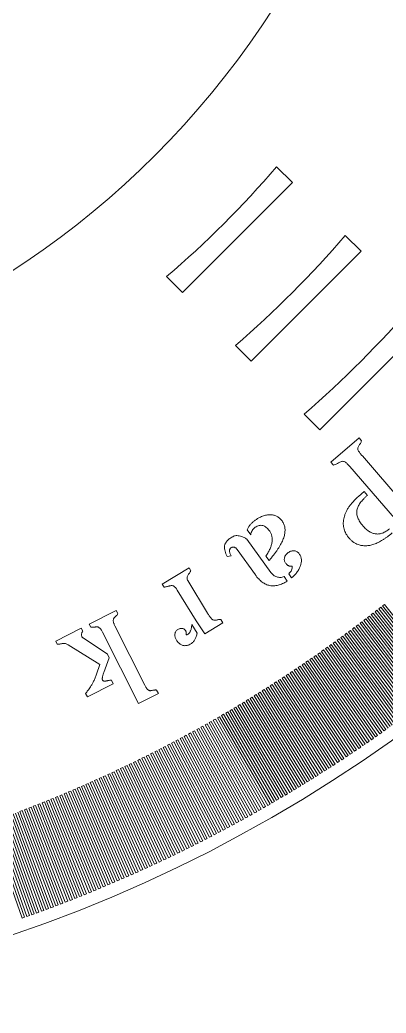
# Model space of a CAD drawing. Header units: millimetres. Extents: x -38 to 38, y -38 to 38.
# Drawn here: x 12.43 to 21.86, y -38 to -12.43 of the extents above; entities that cross this region are included whole.
import ezdxf

# ---------------------------------------------------------------- set-up
doc = ezdxf.new("R2010")
doc.units = ezdxf.units.MM

msp = doc.modelspace()

# ---------------------------------------------------------------- linework, layer by layer
at = {"color": 7, "linetype": 'Continuous', "lineweight": 15}
for p, q in [((19.445, -16.617), (19.035, -16.207)), ((16.617, -19.445), (19.445, -16.617)), ((21.213, -18.385), (20.808, -17.98)), ((18.385, -21.213), (21.213, -18.385)), ((16.207, -19.035), (16.617, -19.445)), ((20.153, -22.981), (22.981, -20.153)), ((17.98, -20.808), (18.385, -21.213)), ((19.752, -22.58), (20.153, -22.981)), ((20.437, -23.818), (21.161, -23.192)), ((21.161, -23.192), (21.226, -23.268)), ((21.247, -23.655), (22.291, -24.863)), ((20.502, -23.893), (20.437, -23.818)), ((22.234, -25.446), (20.925, -23.929)), ((21.145, -24.701), (21.294, -24.573)), ((21.294, -24.573), (21.377, -24.669)), ((18.371, -25.687), (18.277, -25.556)), ((18.276, -25.795), (18.892, -26.653)), ((18.491, -26.717), (18.023, -26.066)), ((17.866, -26.227), (17.769, -26.24)), ((18.846, -26.348), (18.763, -26.232)), ((16.093, -26.955), (16.787, -26.534)), ((16.787, -26.534), (16.833, -26.61)), ((19.23, -26.762), (19.311, -26.875)), ((19.426, -26.792), (19.351, -26.688)), ((16.139, -27.031), (16.093, -26.955)), ((16.964, -27.903), (16.48, -27.108)), ((16.752, -26.865), (17.258, -27.699)), ((21.72, -27.551), (21.671, -27.589)), ((21.671, -27.589), (23.278, -29.634)), ((23.329, -29.593), (21.72, -27.551)), ((21.816, -27.475), (21.768, -27.513)), ((21.768, -27.513), (23.381, -29.552)), ((23.432, -29.511), (21.816, -27.475)), ((14.213, -27.984), (14.911, -27.631)), ((14.911, -27.631), (14.951, -27.71)), ((17.602, -27.862), (17.656, -27.95)), ((21.333, -27.852), (21.284, -27.889)), ((22.914, -29.916), (21.333, -27.852)), ((21.43, -27.777), (21.381, -27.814)), ((21.381, -27.814), (22.966, -29.876)), ((23.018, -29.836), (21.43, -27.777)), ((21.527, -27.702), (21.478, -27.74)), ((21.478, -27.74), (23.07, -29.795)), ((23.122, -29.755), (21.527, -27.702)), ((21.623, -27.627), (21.575, -27.664)), ((21.575, -27.664), (23.174, -29.715)), ((23.226, -29.674), (21.623, -27.627)), ((13.35, -28.42), (14.009, -28.087)), ((14.009, -28.087), (14.049, -28.166)), ((14.253, -28.063), (14.213, -27.984)), ((14.873, -28.029), (15.643, -29.554)), ((16.855, -27.994), (16.989, -28.215)), ((17.188, -28.234), (16.964, -27.903)), ((17.656, -27.95), (17.188, -28.234)), ((21.04, -28.074), (20.991, -28.11)), ((20.991, -28.11), (22.547, -30.194)), ((22.599, -30.154), (21.04, -28.074)), ((21.138, -28), (21.089, -28.037)), ((21.089, -28.037), (22.652, -30.115)), ((22.704, -30.075), (21.138, -28)), ((21.235, -27.926), (21.187, -27.963)), ((21.187, -27.963), (22.757, -30.035)), ((22.809, -29.996), (21.235, -27.926)), ((21.284, -27.889), (22.862, -29.956)), ((14.053, -28.341), (14.684, -28.759)), ((15.483, -30.031), (14.553, -28.19)), ((20.646, -28.365), (20.596, -28.401)), ((22.176, -30.467), (20.646, -28.365)), ((20.745, -28.292), (20.695, -28.329)), ((20.695, -28.329), (22.229, -30.428)), ((22.282, -30.389), (20.745, -28.292)), ((20.843, -28.22), (20.794, -28.256)), ((20.794, -28.256), (22.335, -30.35)), ((22.388, -30.311), (20.843, -28.22)), ((20.942, -28.147), (20.893, -28.183)), ((20.893, -28.183), (22.441, -30.272)), ((22.494, -30.233), (20.942, -28.147)), ((13.391, -28.502), (13.35, -28.42)), ((14.487, -29.023), (13.669, -28.521)), ((20.348, -28.579), (20.298, -28.615)), ((20.298, -28.615), (21.802, -30.735)), ((21.856, -30.697), (20.348, -28.579)), ((20.447, -28.508), (20.398, -28.544)), ((20.398, -28.544), (21.909, -30.659)), ((21.963, -30.621), (20.447, -28.508)), ((20.547, -28.436), (20.497, -28.472)), ((20.497, -28.472), (22.016, -30.582)), ((22.07, -30.544), (20.547, -28.436)), ((20.596, -28.401), (22.123, -30.505)), ((14.73, -28.849), (14.588, -29.234)), ((14.684, -28.759), (14.73, -28.849)), ((19.947, -28.861), (19.896, -28.895)), ((19.896, -28.895), (21.371, -31.037)), ((21.425, -30.999), (19.947, -28.861)), ((20.047, -28.791), (19.997, -28.826)), ((19.997, -28.826), (21.479, -30.962)), ((21.533, -30.924), (20.047, -28.791)), ((20.148, -28.721), (20.098, -28.756)), ((20.098, -28.756), (21.587, -30.887)), ((21.641, -30.849), (20.148, -28.721)), ((20.248, -28.65), (20.198, -28.685)), ((20.198, -28.685), (21.695, -30.811)), ((21.748, -30.773), (20.248, -28.65)), ((14.4, -29.274), (14.487, -29.023)), ((19.542, -29.136), (19.491, -29.17)), ((20.99, -31.296), (19.542, -29.136)), ((19.643, -29.068), (19.593, -29.102)), ((19.593, -29.102), (21.045, -31.259)), ((21.099, -31.222), (19.643, -29.068)), ((19.745, -28.999), (19.694, -29.034)), ((19.694, -29.034), (21.154, -31.185)), ((21.208, -31.148), (19.745, -28.999)), ((19.846, -28.93), (19.795, -28.965)), ((19.795, -28.965), (21.262, -31.111)), ((21.317, -31.074), (19.846, -28.93)), ((19.133, -29.406), (19.082, -29.44)), ((20.551, -31.586), (19.133, -29.406)), ((19.236, -29.339), (19.184, -29.373)), ((19.184, -29.373), (20.606, -31.55)), ((20.661, -31.514), (19.236, -29.339)), ((19.338, -29.272), (19.287, -29.306)), ((19.287, -29.306), (20.716, -31.478)), ((20.771, -31.441), (19.338, -29.272)), ((19.44, -29.204), (19.389, -29.238)), ((19.389, -29.238), (20.826, -31.405)), ((20.881, -31.369), (19.44, -29.204)), ((19.491, -29.17), (20.935, -31.332)), ((14.831, -29.52), (14.165, -29.857)), ((14.783, -29.425), (14.831, -29.52)), ((18.824, -29.605), (18.772, -29.638)), ((18.772, -29.638), (20.164, -31.834)), ((20.219, -31.799), (18.824, -29.605)), ((18.927, -29.539), (18.876, -29.572)), ((18.876, -29.572), (20.275, -31.764)), ((20.33, -31.728), (18.927, -29.539)), ((19.03, -29.473), (18.979, -29.506)), ((18.979, -29.506), (20.385, -31.693)), ((20.441, -31.657), (19.03, -29.473)), ((19.082, -29.44), (20.496, -31.621)), ((14.165, -29.857), (14.12, -29.768)), ((15.994, -29.773), (15.483, -30.031)), ((15.947, -29.682), (15.994, -29.773)), ((18.409, -29.865), (18.357, -29.897)), ((18.357, -29.897), (19.717, -32.113)), ((19.773, -32.078), (18.409, -29.865)), ((18.513, -29.8), (18.461, -29.833)), ((18.461, -29.833), (19.829, -32.044)), ((19.885, -32.009), (18.513, -29.8)), ((18.617, -29.736), (18.565, -29.768)), ((18.565, -29.768), (19.941, -31.974)), ((19.997, -31.939), (18.617, -29.736)), ((18.721, -29.671), (18.669, -29.703)), ((18.669, -29.703), (20.052, -31.904)), ((20.108, -31.869), (18.721, -29.671)), ((17.99, -30.119), (17.938, -30.15)), ((17.938, -30.15), (19.267, -32.385)), ((19.323, -32.351), (17.99, -30.119)), ((18.095, -30.056), (18.043, -30.088)), ((18.043, -30.088), (19.38, -32.317)), ((19.436, -32.284), (18.095, -30.056)), ((18.2, -29.993), (18.148, -30.024)), ((18.148, -30.024), (19.493, -32.25)), ((19.549, -32.215), (18.2, -29.993)), ((18.305, -29.929), (18.252, -29.961)), ((18.252, -29.961), (19.605, -32.181)), ((19.661, -32.147), (18.305, -29.929)), ((17.462, -30.428), (17.409, -30.459)), ((18.756, -32.683), (17.462, -30.428)), ((17.568, -30.367), (17.515, -30.398)), ((17.515, -30.398), (18.813, -32.651)), ((18.87, -32.618), (17.568, -30.367)), ((17.674, -30.306), (17.621, -30.337)), ((17.621, -30.337), (18.927, -32.585)), ((18.984, -32.552), (17.674, -30.306)), ((17.779, -30.244), (17.727, -30.275)), ((17.727, -30.275), (19.04, -32.519)), ((19.097, -32.485), (17.779, -30.244)), ((17.885, -30.182), (17.832, -30.213)), ((17.832, -30.213), (19.154, -32.452)), ((19.21, -32.418), (17.885, -30.182)), ((17.035, -30.669), (16.982, -30.699)), ((18.298, -32.942), (17.035, -30.669)), ((17.142, -30.61), (17.089, -30.639)), ((17.089, -30.639), (18.355, -32.91)), ((18.413, -32.878), (17.142, -30.61)), ((17.249, -30.55), (17.196, -30.58)), ((17.196, -30.58), (18.47, -32.846)), ((18.527, -32.814), (17.249, -30.55)), ((17.355, -30.489), (17.302, -30.519)), ((17.302, -30.519), (18.585, -32.781)), ((18.642, -32.749), (17.355, -30.489)), ((17.409, -30.459), (18.699, -32.716)), ((16.605, -30.904), (16.551, -30.933)), ((16.551, -30.933), (17.778, -33.226)), ((17.836, -33.194), (16.605, -30.904)), ((16.713, -30.846), (16.659, -30.875)), ((16.659, -30.875), (17.894, -33.163)), ((17.952, -33.132), (16.713, -30.846)), ((16.821, -30.787), (16.767, -30.817)), ((16.767, -30.817), (18.01, -33.101)), ((18.067, -33.069), (16.821, -30.787)), ((16.928, -30.729), (16.874, -30.758)), ((16.874, -30.758), (18.125, -33.038)), ((18.183, -33.006), (16.928, -30.729)), ((16.982, -30.699), (18.24, -32.974)), ((21.479, -30.962), (21.533, -30.924)), ((21.587, -30.887), (21.641, -30.849)), ((21.695, -30.811), (21.748, -30.773)), ((21.802, -30.735), (21.856, -30.697)), ((16.064, -31.189), (16.009, -31.217)), ((17.254, -33.501), (16.064, -31.189)), ((16.172, -31.133), (16.118, -31.161)), ((16.118, -31.161), (17.312, -33.471)), ((17.371, -33.44), (16.172, -31.133)), ((16.281, -31.076), (16.227, -31.105)), ((16.227, -31.105), (17.429, -33.41)), ((17.487, -33.379), (16.281, -31.076)), ((16.389, -31.019), (16.335, -31.048)), ((16.335, -31.048), (17.546, -33.349)), ((17.604, -33.318), (16.389, -31.019)), ((16.497, -30.962), (16.443, -30.991)), ((16.443, -30.991), (17.662, -33.287)), ((17.72, -33.257), (16.497, -30.962)), ((21.154, -31.185), (21.208, -31.148)), ((21.262, -31.111), (21.317, -31.074)), ((21.371, -31.037), (21.425, -30.999)), ((15.626, -31.41), (15.572, -31.438)), ((15.572, -31.438), (16.726, -33.768)), ((16.785, -33.738), (15.626, -31.41)), ((15.736, -31.356), (15.681, -31.383)), ((15.681, -31.383), (16.843, -33.709)), ((16.902, -33.68), (15.736, -31.356)), ((15.845, -31.301), (15.791, -31.328)), ((15.791, -31.328), (16.961, -33.65)), ((17.02, -33.62), (15.845, -31.301)), ((15.955, -31.245), (15.9, -31.273)), ((15.9, -31.273), (17.078, -33.591)), ((17.137, -33.561), (15.955, -31.245)), ((16.009, -31.217), (17.195, -33.531)), ((20.716, -31.478), (20.771, -31.441)), ((20.826, -31.405), (20.881, -31.369)), ((20.935, -31.332), (20.99, -31.296)), ((21.045, -31.259), (21.099, -31.222)), ((15.076, -31.678), (15.021, -31.705)), ((15.021, -31.705), (16.134, -34.054)), ((16.193, -34.026), (15.076, -31.678)), ((15.186, -31.626), (15.131, -31.652)), ((15.131, -31.652), (16.253, -33.998)), ((16.312, -33.969), (15.186, -31.626)), ((15.297, -31.572), (15.242, -31.599)), ((15.242, -31.599), (16.371, -33.941)), ((16.43, -33.912), (15.297, -31.572)), ((15.407, -31.519), (15.352, -31.546)), ((15.352, -31.546), (16.489, -33.883)), ((16.549, -33.855), (15.407, -31.519)), ((15.517, -31.465), (15.462, -31.492)), ((15.462, -31.492), (16.608, -33.826)), ((16.667, -33.797), (15.517, -31.465)), ((20.385, -31.693), (20.441, -31.657)), ((20.496, -31.621), (20.551, -31.586)), ((20.606, -31.55), (20.661, -31.514)), ((14.521, -31.937), (14.465, -31.962)), ((14.465, -31.962), (15.537, -34.331)), ((15.597, -34.304), (14.521, -31.937)), ((14.632, -31.886), (14.576, -31.911)), ((14.576, -31.911), (15.657, -34.276)), ((15.717, -34.249), (14.632, -31.886)), ((14.743, -31.835), (14.688, -31.86)), ((14.688, -31.86), (15.776, -34.221)), ((15.836, -34.194), (14.743, -31.835)), ((14.854, -31.783), (14.799, -31.809)), ((14.799, -31.809), (15.896, -34.166)), ((15.955, -34.138), (14.854, -31.783)), ((14.965, -31.731), (14.91, -31.757)), ((14.91, -31.757), (16.015, -34.11)), ((16.074, -34.082), (14.965, -31.731)), ((19.941, -31.974), (19.997, -31.939)), ((20.052, -31.904), (20.108, -31.869)), ((20.164, -31.834), (20.219, -31.799)), ((20.275, -31.764), (20.33, -31.728)), ((13.961, -32.185), (13.905, -32.21)), ((13.905, -32.21), (14.935, -34.597)), ((14.996, -34.571), (13.961, -32.185)), ((14.073, -32.136), (14.017, -32.161)), ((14.017, -32.161), (15.056, -34.544)), ((15.116, -34.518), (14.073, -32.136)), ((14.186, -32.087), (14.129, -32.112)), ((14.129, -32.112), (15.177, -34.492)), ((15.237, -34.465), (14.186, -32.087)), ((14.297, -32.037), (14.241, -32.062)), ((14.241, -32.062), (15.297, -34.438)), ((15.357, -34.412), (14.297, -32.037)), ((14.409, -31.987), (14.353, -32.012)), ((14.353, -32.012), (15.417, -34.385)), ((15.477, -34.358), (14.409, -31.987)), ((19.493, -32.25), (19.549, -32.215)), ((19.605, -32.181), (19.661, -32.147)), ((19.717, -32.113), (19.773, -32.078)), ((19.829, -32.044), (19.885, -32.009)), ((13.284, -32.471), (13.227, -32.494)), ((14.269, -34.877), (13.284, -32.471)), ((13.397, -32.424), (13.341, -32.447)), ((13.341, -32.447), (14.329, -34.852)), ((14.39, -34.827), (13.397, -32.424)), ((13.51, -32.377), (13.454, -32.401)), ((13.454, -32.401), (14.451, -34.802)), ((14.512, -34.777), (13.51, -32.377)), ((13.623, -32.33), (13.567, -32.353)), ((13.567, -32.353), (14.572, -34.751)), ((14.633, -34.726), (13.623, -32.33)), ((13.736, -32.282), (13.68, -32.306)), ((13.68, -32.306), (14.694, -34.7)), ((14.754, -34.674), (13.736, -32.282)), ((13.849, -32.234), (13.792, -32.258)), ((13.792, -32.258), (14.815, -34.649)), ((14.875, -34.623), (13.849, -32.234)), ((19.154, -32.452), (19.21, -32.418)), ((19.267, -32.385), (19.323, -32.351)), ((19.38, -32.317), (19.436, -32.284)), ((12.715, -32.697), (12.658, -32.72)), ((12.658, -32.72), (13.596, -35.144)), ((13.658, -35.121), (12.715, -32.697)), ((12.829, -32.653), (12.772, -32.675)), ((12.772, -32.675), (13.719, -35.097)), ((13.78, -35.073), (12.829, -32.653)), ((12.943, -32.608), (12.886, -32.63)), ((12.886, -32.63), (13.841, -35.049)), ((13.903, -35.024), (12.943, -32.608)), ((13.057, -32.563), (13, -32.585)), ((13, -32.585), (13.964, -35)), ((14.025, -34.976), (13.057, -32.563)), ((13.171, -32.517), (13.114, -32.54)), ((13.114, -32.54), (14.086, -34.951)), ((14.147, -34.927), (13.171, -32.517)), ((13.227, -32.494), (14.208, -34.902)), ((18.699, -32.716), (18.756, -32.683)), ((18.813, -32.651), (18.87, -32.618)), ((18.927, -32.585), (18.984, -32.552)), ((19.04, -32.519), (19.097, -32.485)), ((11.97, -32.978), (12.857, -35.422)), ((12.919, -35.399), (12.028, -32.957)), ((12.085, -32.936), (12.981, -35.376)), ((13.043, -35.354), (12.143, -32.914)), ((12.2, -32.893), (13.104, -35.331)), ((13.166, -35.308), (12.258, -32.872)), ((12.315, -32.85), (13.228, -35.285)), ((13.289, -35.262), (12.372, -32.829)), ((12.487, -32.785), (12.43, -32.807)), ((12.43, -32.807), (13.351, -35.239)), ((13.412, -35.215), (12.487, -32.785)), ((12.601, -32.742), (12.544, -32.764)), ((12.544, -32.764), (13.474, -35.192)), ((13.535, -35.168), (12.601, -32.742)), ((18.24, -32.974), (18.298, -32.942)), ((18.355, -32.91), (18.413, -32.878)), ((18.47, -32.846), (18.527, -32.814)), ((18.585, -32.781), (18.642, -32.749)), ((11.624, -33.101), (12.486, -35.554)), ((12.548, -35.532), (11.682, -33.081)), ((11.74, -33.06), (12.61, -35.51)), ((12.672, -35.488), (11.797, -33.04)), ((11.855, -33.019), (12.734, -35.466)), ((12.796, -35.444), (11.913, -32.998)), ((17.778, -33.226), (17.836, -33.194)), ((17.894, -33.163), (17.952, -33.132)), ((18.01, -33.101), (18.067, -33.069)), ((18.125, -33.038), (18.183, -33.006)), ((17.195, -33.531), (17.254, -33.501)), ((17.312, -33.471), (17.371, -33.44)), ((17.429, -33.41), (17.487, -33.379)), ((17.546, -33.349), (17.604, -33.318)), ((17.662, -33.287), (17.72, -33.257)), ((16.726, -33.768), (16.785, -33.738)), ((16.843, -33.709), (16.902, -33.68)), ((16.961, -33.65), (17.02, -33.62)), ((17.078, -33.591), (17.137, -33.561)), ((16.253, -33.998), (16.312, -33.969)), ((16.371, -33.941), (16.43, -33.912)), ((16.489, -33.883), (16.549, -33.855)), ((16.608, -33.826), (16.667, -33.797)), ((15.657, -34.276), (15.717, -34.249)), ((15.776, -34.221), (15.836, -34.194)), ((15.896, -34.166), (15.955, -34.138)), ((16.015, -34.11), (16.074, -34.082)), ((16.134, -34.054), (16.193, -34.026)), ((15.056, -34.544), (15.116, -34.518)), ((15.177, -34.492), (15.237, -34.465)), ((15.297, -34.438), (15.357, -34.412)), ((15.417, -34.385), (15.477, -34.358)), ((15.537, -34.331), (15.597, -34.304)), ((14.451, -34.802), (14.512, -34.777)), ((14.572, -34.751), (14.633, -34.726)), ((14.694, -34.7), (14.754, -34.674)), ((14.815, -34.649), (14.875, -34.623)), ((14.935, -34.597), (14.996, -34.571)), ((13.841, -35.049), (13.903, -35.024)), ((13.964, -35), (14.025, -34.976)), ((14.086, -34.951), (14.147, -34.927)), ((14.208, -34.902), (14.269, -34.877)), ((14.329, -34.852), (14.39, -34.827)), ((13.228, -35.285), (13.289, -35.262)), ((13.351, -35.239), (13.412, -35.215)), ((13.474, -35.192), (13.535, -35.168)), ((13.596, -35.144), (13.658, -35.121)), ((13.719, -35.097), (13.78, -35.073)), ((12.486, -35.554), (12.548, -35.532)), ((12.61, -35.51), (12.672, -35.488)), ((12.734, -35.466), (12.796, -35.444)), ((12.857, -35.422), (12.919, -35.399)), ((12.981, -35.376), (13.043, -35.354)), ((13.104, -35.331), (13.166, -35.308))]:
    msp.add_line(p, q, dxfattribs=at)
for radius in [38, 22.5]:
    msp.add_circle((0, 0), radius, dxfattribs=at)
for radius, start, end in [(25, 310.4114, 319.5886), (27.5, 310.8294, 319.1706), (30, 311.1774, 318.8226)]:
    msp.add_arc((0, 0), radius, start, end, dxfattribs=at)
for points, knots in [([(21.226, -23.268), (21.222, -23.279), (21.216, -23.303), (21.196, -23.333), (21.175, -23.363), (21.162, -23.384), (21.156, -23.394)], [0, 0, 0, 0, 0.244423, 0.49652, 0.747267, 1, 1, 1, 1]), ([(21.156, -23.394), (21.149, -23.406), (21.137, -23.427), (21.13, -23.463), (21.133, -23.497), (21.155, -23.54), (21.195, -23.592), (21.229, -23.633), (21.247, -23.655)], [0, 0, 0, 0, 0.131017, 0.245605, 0.352165, 0.464763, 0.71643, 1, 1, 1, 1]), ([(20.925, -23.929), (20.913, -23.916), (20.892, -23.891), (20.861, -23.859), (20.836, -23.834), (20.811, -23.812), (20.781, -23.795), (20.743, -23.791), (20.706, -23.799), (20.669, -23.814), (20.63, -23.834), (20.59, -23.857), (20.548, -23.879), (20.517, -23.889), (20.502, -23.893)], [0, 0, 0, 0, 0.10836, 0.197305, 0.267733, 0.319129, 0.397894, 0.469892, 0.543496, 0.624391, 0.712576, 0.806674, 0.902958, 1, 1, 1, 1]), ([(20.767, -25.274), (20.773, -25.249), (20.785, -25.2), (20.812, -25.126), (20.847, -25.053), (20.89, -24.981), (20.942, -24.91), (21.001, -24.839), (21.07, -24.769), (21.12, -24.724), (21.145, -24.701)], [0, 0, 0, 0, 0.108515, 0.219705, 0.334968, 0.455038, 0.580198, 0.712826, 0.852551, 1, 1, 1, 1]), ([(21.377, -24.669), (21.358, -24.686), (21.323, -24.717), (21.274, -24.767), (21.23, -24.815), (21.193, -24.862), (21.163, -24.909), (21.138, -24.955), (21.12, -25), (21.113, -25.031), (21.109, -25.046)], [0, 0, 0, 0, 0.1582041, 0.3056941, 0.4428556, 0.570355, 0.6890307, 0.7990193, 0.902175, 1, 1, 1, 1]), ([(21.109, -25.046), (21.107, -25.062), (21.103, -25.094), (21.104, -25.144), (21.114, -25.194), (21.13, -25.245), (21.152, -25.296), (21.182, -25.348), (21.218, -25.402), (21.247, -25.436), (21.262, -25.453)], [0, 0, 0, 0, 0.10738, 0.216459, 0.328404, 0.445943, 0.570992, 0.704017, 0.846576, 1, 1, 1, 1]), ([(18.277, -25.556), (18.288, -25.533), (18.31, -25.488), (18.355, -25.427), (18.408, -25.37), (18.47, -25.321), (18.533, -25.278), (18.593, -25.242), (18.65, -25.214), (18.702, -25.193), (18.752, -25.18), (18.799, -25.171), (18.846, -25.166), (18.876, -25.167), (18.891, -25.168)], [0, 0, 0, 0, 0.0989627, 0.1974306, 0.2983738, 0.4030617, 0.5052809, 0.5974485, 0.6791258, 0.7514547, 0.817995, 0.8812877, 0.9417375, 1, 1, 1, 1]), ([(18.891, -25.168), (18.905, -25.169), (18.934, -25.171), (18.976, -25.181), (19.016, -25.195), (19.054, -25.213), (19.089, -25.235), (19.122, -25.262), (19.152, -25.294), (19.171, -25.317), (19.18, -25.329)], [0, 0, 0, 0, 0.128928, 0.253028, 0.374709, 0.495961, 0.617248, 0.739486, 0.867297, 1, 1, 1, 1]), ([(21.139, -25.936), (21.118, -25.927), (21.075, -25.911), (21.015, -25.873), (20.959, -25.829), (20.908, -25.776), (20.863, -25.719), (20.825, -25.659), (20.796, -25.599), (20.774, -25.536), (20.76, -25.473), (20.754, -25.408), (20.756, -25.341), (20.764, -25.297), (20.767, -25.274)], [0, 0, 0, 0, 0.083765, 0.168187, 0.254166, 0.343878, 0.433368, 0.518747, 0.600457, 0.679546, 0.757761, 0.836399, 0.917164, 1, 1, 1, 1]), ([(18.851, -25.578), (18.839, -25.562), (18.815, -25.531), (18.774, -25.493), (18.73, -25.464), (18.683, -25.446), (18.635, -25.438), (18.586, -25.443), (18.536, -25.461), (18.489, -25.49), (18.445, -25.528), (18.41, -25.574), (18.384, -25.628), (18.375, -25.667), (18.371, -25.687)], [0, 0, 0, 0, 0.0926153, 0.1762381, 0.2550986, 0.3303979, 0.4037034, 0.4765119, 0.554855, 0.6416515, 0.7307762, 0.81782, 0.906461, 1, 1, 1, 1]), ([(19.18, -25.329), (19.189, -25.343), (19.206, -25.369), (19.226, -25.411), (19.242, -25.455), (19.252, -25.501), (19.256, -25.549), (19.255, -25.599), (19.25, -25.651), (19.239, -25.704), (19.222, -25.76), (19.201, -25.817), (19.174, -25.876), (19.143, -25.938), (19.106, -26.001), (19.063, -26.066), (19.017, -26.133), (18.982, -26.177), (18.964, -26.2)], [0, 0, 0, 0, 0.0493571, 0.0977591, 0.1456354, 0.1946155, 0.2442597, 0.2957662, 0.3496557, 0.4064859, 0.4660848, 0.5297777, 0.597074, 0.6685063, 0.7445256, 0.8250471, 0.9102015, 1, 1, 1, 1]), ([(21.262, -25.453), (21.275, -25.468), (21.301, -25.498), (21.343, -25.538), (21.385, -25.572), (21.427, -25.601), (21.469, -25.625), (21.511, -25.643), (21.554, -25.656), (21.597, -25.663), (21.64, -25.665), (21.683, -25.663), (21.726, -25.653), (21.77, -25.639), (21.814, -25.62), (21.857, -25.594), (21.902, -25.564), (21.93, -25.541), (21.944, -25.529)], [0, 0, 0, 0, 0.077367, 0.150179, 0.21836, 0.283225, 0.344389, 0.402461, 0.458151, 0.513624, 0.567695, 0.622476, 0.678307, 0.736383, 0.796709, 0.860472, 0.928151, 1, 1, 1, 1]), ([(17.769, -26.24), (17.757, -26.217), (17.733, -26.174), (17.709, -26.107), (17.696, -26.044), (17.694, -25.994), (17.7, -25.956), (17.708, -25.928), (17.72, -25.901), (17.736, -25.875), (17.756, -25.849), (17.779, -25.824), (17.806, -25.8), (17.826, -25.785), (17.837, -25.777)], [0, 0, 0, 0, 0.147731, 0.280671, 0.400396, 0.511151, 0.564835, 0.61905, 0.673733, 0.732331, 0.793098, 0.857404, 0.925787, 1, 1, 1, 1]), ([(17.837, -25.777), (17.853, -25.766), (17.883, -25.745), (17.929, -25.722), (17.973, -25.708), (18.001, -25.706), (18.014, -25.705)], [0, 0, 0, 0, 0.3011156, 0.564591, 0.7957249, 1, 1, 1, 1]), ([(18.014, -25.705), (18.035, -25.707), (18.079, -25.71), (18.143, -25.729), (18.21, -25.756), (18.253, -25.782), (18.276, -25.795)], [0, 0, 0, 0, 0.224971, 0.464245, 0.720232, 1, 1, 1, 1]), ([(18.763, -26.232), (18.774, -26.216), (18.795, -26.184), (18.823, -26.136), (18.849, -26.089), (18.87, -26.043), (18.888, -25.998), (18.903, -25.954), (18.914, -25.912), (18.922, -25.87), (18.925, -25.829), (18.926, -25.79), (18.922, -25.752), (18.915, -25.715), (18.905, -25.679), (18.891, -25.643), (18.873, -25.61), (18.858, -25.588), (18.851, -25.578)], [0, 0, 0, 0, 0.083237, 0.162872, 0.238234, 0.309475, 0.378086, 0.442997, 0.505144, 0.564845, 0.622392, 0.677606, 0.731628, 0.784936, 0.838023, 0.891387, 0.945223, 1, 1, 1, 1]), ([(22.016, -25.635), (21.995, -25.652), (21.955, -25.687), (21.894, -25.734), (21.833, -25.777), (21.774, -25.816), (21.716, -25.851), (21.658, -25.881), (21.602, -25.907), (21.547, -25.927), (21.492, -25.944), (21.439, -25.956), (21.386, -25.965), (21.335, -25.967), (21.284, -25.967), (21.235, -25.961), (21.186, -25.951), (21.155, -25.941), (21.139, -25.936)], [0, 0, 0, 0, 0.083375, 0.163441, 0.239498, 0.3128, 0.382071, 0.448894, 0.512294, 0.573435, 0.631613, 0.688106, 0.742314, 0.795467, 0.846995, 0.898311, 0.948829, 1, 1, 1, 1]), ([(17.863, -26.021), (17.857, -26.025), (17.846, -26.034), (17.834, -26.054), (17.827, -26.075), (17.825, -26.1), (17.828, -26.128), (17.836, -26.159), (17.849, -26.192), (17.86, -26.215), (17.866, -26.227)], [0, 0, 0, 0, 0.098911, 0.193657, 0.293951, 0.400776, 0.52348, 0.662798, 0.821399, 1, 1, 1, 1]), ([(18.023, -26.066), (18.017, -26.058), (18.006, -26.042), (17.986, -26.024), (17.966, -26.01), (17.946, -26.001), (17.925, -25.998), (17.904, -26), (17.883, -26.008), (17.87, -26.016), (17.863, -26.021)], [0, 0, 0, 0, 0.160736, 0.301879, 0.428586, 0.542697, 0.648892, 0.757049, 0.871672, 1, 1, 1, 1]), ([(18.964, -26.2), (18.944, -26.225), (18.905, -26.275), (18.865, -26.324), (18.846, -26.348)], [0, 0, 0, 0, 0.516471, 1, 1, 1, 1]), ([(19.272, -26.413), (19.265, -26.402), (19.251, -26.381), (19.239, -26.345), (19.235, -26.309), (19.241, -26.273), (19.254, -26.237), (19.275, -26.203), (19.304, -26.171), (19.339, -26.142), (19.377, -26.118), (19.417, -26.102), (19.457, -26.094), (19.496, -26.094), (19.532, -26.103), (19.566, -26.119), (19.596, -26.142), (19.622, -26.172), (19.643, -26.206), (19.66, -26.242), (19.671, -26.279), (19.677, -26.317), (19.678, -26.356), (19.675, -26.395), (19.667, -26.435), (19.659, -26.462), (19.655, -26.475)], [0, 0, 0, 0, 0.04091, 0.079291, 0.116414, 0.154773, 0.194673, 0.236575, 0.281408, 0.330122, 0.379178, 0.424157, 0.465554, 0.50619, 0.545743, 0.584222, 0.623701, 0.665599, 0.708502, 0.749341, 0.79008, 0.830161, 0.870824, 0.912107, 0.955059, 1, 1, 1, 1]), ([(19.443, -26.49), (19.435, -26.492), (19.419, -26.496), (19.396, -26.495), (19.373, -26.492), (19.351, -26.484), (19.33, -26.472), (19.309, -26.456), (19.29, -26.436), (19.278, -26.421), (19.272, -26.413)], [0, 0, 0, 0, 0.121461, 0.235867, 0.349133, 0.462398, 0.584873, 0.710736, 0.84968, 1, 1, 1, 1]), ([(19.351, -26.688), (19.366, -26.673), (19.396, -26.645), (19.426, -26.595), (19.444, -26.543), (19.443, -26.508), (19.443, -26.49)], [0, 0, 0, 0, 0.284902, 0.537341, 0.769724, 1, 1, 1, 1]), ([(19.655, -26.475), (19.644, -26.504), (19.622, -26.562), (19.57, -26.644), (19.505, -26.722), (19.453, -26.768), (19.426, -26.792)], [0, 0, 0, 0, 0.232101, 0.472643, 0.726466, 1, 1, 1, 1]), ([(16.751, -26.732), (16.746, -26.743), (16.735, -26.764), (16.73, -26.798), (16.735, -26.833), (16.746, -26.854), (16.752, -26.865)], [0, 0, 0, 0, 0.258168, 0.495879, 0.73711, 1, 1, 1, 1]), ([(16.833, -26.61), (16.827, -26.621), (16.815, -26.643), (16.793, -26.672), (16.77, -26.701), (16.758, -26.722), (16.751, -26.732)], [0, 0, 0, 0, 0.252614, 0.508321, 0.758545, 1, 1, 1, 1]), ([(19.311, -26.875), (19.291, -26.887), (19.253, -26.91), (19.194, -26.941), (19.136, -26.964), (19.079, -26.982), (19.024, -26.994), (18.969, -26.999), (18.916, -26.999), (18.864, -26.991), (18.813, -26.978), (18.763, -26.96), (18.714, -26.934), (18.667, -26.903), (18.62, -26.865), (18.576, -26.821), (18.532, -26.772), (18.505, -26.736), (18.491, -26.717)], [0, 0, 0, 0, 0.073678, 0.143158, 0.208805, 0.271315, 0.331215, 0.388528, 0.444542, 0.49947, 0.555092, 0.610939, 0.668135, 0.72837, 0.790759, 0.856525, 0.926124, 1, 1, 1, 1]), ([(18.892, -26.653), (18.902, -26.666), (18.922, -26.693), (18.959, -26.725), (18.998, -26.752), (19.042, -26.77), (19.088, -26.781), (19.135, -26.783), (19.183, -26.778), (19.214, -26.768), (19.23, -26.762)], [0, 0, 0, 0, 0.132925, 0.258091, 0.379895, 0.501539, 0.623183, 0.744194, 0.868454, 1, 1, 1, 1]), ([(16.271, -27.004), (16.257, -27.008), (16.232, -27.015), (16.196, -27.023), (16.165, -27.029), (16.147, -27.03), (16.139, -27.031)], [0, 0, 0, 0, 0.318371, 0.591842, 0.817376, 1, 1, 1, 1]), ([(16.323, -26.993), (16.314, -26.994), (16.297, -26.997), (16.28, -27.002), (16.271, -27.004)], [0, 0, 0, 0, 0.4902327, 1, 1, 1, 1]), ([(16.48, -27.108), (16.473, -27.097), (16.461, -27.078), (16.442, -27.052), (16.422, -27.031), (16.402, -27.014), (16.382, -27.002), (16.363, -26.994), (16.342, -26.99), (16.329, -26.992), (16.323, -26.993)], [0, 0, 0, 0, 0.17354, 0.329235, 0.469888, 0.593779, 0.70483, 0.807056, 0.905144, 1, 1, 1, 1]), ([(14.85, -27.831), (14.847, -27.837), (14.84, -27.848), (14.835, -27.868), (14.832, -27.89), (14.833, -27.913), (14.838, -27.939), (14.847, -27.967), (14.858, -27.997), (14.868, -28.018), (14.873, -28.029)], [0, 0, 0, 0, 0.0936355, 0.1910525, 0.2951242, 0.408218, 0.5327203, 0.6734151, 0.8278944, 1, 1, 1, 1]), ([(14.951, -27.71), (14.945, -27.724), (14.932, -27.75), (14.902, -27.779), (14.873, -27.803), (14.858, -27.822), (14.85, -27.831)], [0, 0, 0, 0, 0.282666, 0.53942, 0.778492, 1, 1, 1, 1]), ([(17.258, -27.699), (17.266, -27.712), (17.281, -27.736), (17.304, -27.77), (17.324, -27.8), (17.343, -27.824), (17.36, -27.844), (17.375, -27.859), (17.388, -27.869), (17.41, -27.878), (17.439, -27.88), (17.475, -27.881), (17.508, -27.876), (17.54, -27.868), (17.571, -27.86), (17.592, -27.861), (17.602, -27.862)], [0, 0, 0, 0, 0.105981, 0.200339, 0.283479, 0.354323, 0.414195, 0.46329, 0.500554, 0.529576, 0.623186, 0.703031, 0.779133, 0.855199, 0.929412, 1, 1, 1, 1]), ([(14.362, -28.059), (14.351, -28.06), (14.33, -28.063), (14.301, -28.066), (14.276, -28.066), (14.26, -28.064), (14.253, -28.063)], [0, 0, 0, 0, 0.308524, 0.574209, 0.806965, 1, 1, 1, 1]), ([(14.409, -28.054), (14.401, -28.055), (14.386, -28.056), (14.37, -28.058), (14.362, -28.059)], [0, 0, 0, 0, 0.483506, 1, 1, 1, 1]), ([(14.553, -28.19), (14.548, -28.179), (14.537, -28.159), (14.519, -28.131), (14.502, -28.107), (14.483, -28.087), (14.465, -28.072), (14.447, -28.061), (14.428, -28.055), (14.415, -28.054), (14.409, -28.054)], [0, 0, 0, 0, 0.1771753, 0.3369488, 0.4775875, 0.6032137, 0.7175336, 0.8175578, 0.9109099, 1, 1, 1, 1]), ([(16.537, -28.486), (16.53, -28.48), (16.515, -28.467), (16.493, -28.444), (16.472, -28.416), (16.451, -28.384), (16.433, -28.35), (16.422, -28.313), (16.417, -28.276), (16.419, -28.239), (16.428, -28.203), (16.443, -28.172), (16.466, -28.145), (16.485, -28.132), (16.495, -28.125)], [0, 0, 0, 0, 0.0658411, 0.1399104, 0.2222511, 0.3139268, 0.4075662, 0.496125, 0.5838123, 0.6709853, 0.7560047, 0.8375434, 0.9160121, 1, 1, 1, 1]), ([(16.495, -28.125), (16.505, -28.12), (16.524, -28.108), (16.555, -28.098), (16.584, -28.093), (16.612, -28.094), (16.638, -28.101), (16.66, -28.111), (16.68, -28.127), (16.695, -28.148), (16.706, -28.172), (16.712, -28.198), (16.714, -28.228), (16.711, -28.248), (16.71, -28.259)], [0, 0, 0, 0, 0.103771, 0.197693, 0.284412, 0.365794, 0.443555, 0.515588, 0.588045, 0.661919, 0.738591, 0.819219, 0.905027, 1, 1, 1, 1]), ([(16.749, -28.247), (16.757, -28.242), (16.773, -28.231), (16.793, -28.209), (16.81, -28.183), (16.824, -28.153), (16.837, -28.119), (16.845, -28.081), (16.852, -28.039), (16.854, -28.009), (16.855, -27.994)], [0, 0, 0, 0, 0.100441, 0.203563, 0.311191, 0.426628, 0.551594, 0.688736, 0.837989, 1, 1, 1, 1]), ([(14.049, -28.166), (14.041, -28.178), (14.026, -28.2), (14.013, -28.237), (14.013, -28.275), (14.021, -28.298), (14.025, -28.31)], [0, 0, 0, 0, 0.276983, 0.520451, 0.755332, 1, 1, 1, 1]), ([(14.025, -28.31), (14.029, -28.316), (14.037, -28.328), (14.048, -28.337), (14.053, -28.341)], [0, 0, 0, 0, 0.503948, 1, 1, 1, 1]), ([(16.71, -28.259), (16.716, -28.258), (16.73, -28.257), (16.742, -28.25), (16.749, -28.247)], [0, 0, 0, 0, 0.467251, 1, 1, 1, 1]), ([(16.989, -28.215), (16.987, -28.231), (16.982, -28.262), (16.97, -28.306), (16.955, -28.347), (16.937, -28.384), (16.915, -28.417), (16.889, -28.447), (16.86, -28.473), (16.839, -28.487), (16.828, -28.494)], [0, 0, 0, 0, 0.144567, 0.279998, 0.409617, 0.531759, 0.650791, 0.767821, 0.882596, 1, 1, 1, 1]), ([(13.669, -28.521), (13.657, -28.514), (13.636, -28.5), (13.603, -28.487), (13.572, -28.48), (13.536, -28.483), (13.499, -28.489), (13.461, -28.498), (13.426, -28.503), (13.403, -28.502), (13.391, -28.502)], [0, 0, 0, 0, 0.140412, 0.262336, 0.370609, 0.4682, 0.635701, 0.763788, 0.876347, 1, 1, 1, 1]), ([(16.828, -28.494), (16.815, -28.501), (16.791, -28.515), (16.753, -28.53), (16.715, -28.538), (16.678, -28.54), (16.641, -28.536), (16.605, -28.526), (16.57, -28.509), (16.548, -28.494), (16.537, -28.486)], [0, 0, 0, 0, 0.139921, 0.270394, 0.391828, 0.509092, 0.626881, 0.745193, 0.867871, 1, 1, 1, 1]), ([(14.246, -29.603), (14.26, -29.58), (14.289, -29.532), (14.329, -29.454), (14.366, -29.367), (14.388, -29.306), (14.4, -29.274)], [0, 0, 0, 0, 0.222611, 0.461827, 0.721099, 1, 1, 1, 1]), ([(14.588, -29.234), (14.584, -29.245), (14.576, -29.268), (14.566, -29.3), (14.558, -29.329), (14.553, -29.355), (14.55, -29.377), (14.549, -29.397), (14.551, -29.413), (14.554, -29.423), (14.556, -29.427)], [0, 0, 0, 0, 0.1888297, 0.3570372, 0.5079709, 0.6383459, 0.7547192, 0.8500792, 0.9309792, 1, 1, 1, 1]), ([(14.12, -29.768), (14.129, -29.756), (14.148, -29.732), (14.179, -29.695), (14.213, -29.652), (14.234, -29.62), (14.246, -29.603)], [0, 0, 0, 0, 0.215769, 0.443211, 0.702236, 1, 1, 1, 1]), ([(14.556, -29.427), (14.558, -29.43), (14.563, -29.438), (14.575, -29.445), (14.589, -29.45), (14.607, -29.452), (14.629, -29.452), (14.653, -29.448), (14.681, -29.444), (14.701, -29.438), (14.711, -29.435)], [0, 0, 0, 0, 0.075792, 0.156518, 0.246656, 0.356469, 0.4838, 0.633463, 0.80294, 1, 1, 1, 1]), ([(14.711, -29.435), (14.723, -29.433), (14.747, -29.427), (14.771, -29.426), (14.783, -29.425)], [0, 0, 0, 0, 0.510569, 1, 1, 1, 1]), ([(15.643, -29.554), (15.65, -29.566), (15.661, -29.588), (15.68, -29.619), (15.698, -29.644), (15.717, -29.665), (15.735, -29.681), (15.754, -29.692), (15.772, -29.699), (15.784, -29.699), (15.79, -29.699)], [0, 0, 0, 0, 0.184364, 0.349504, 0.493482, 0.621315, 0.734546, 0.831017, 0.918853, 1, 1, 1, 1]), ([(15.79, -29.699), (15.797, -29.698), (15.813, -29.696), (15.828, -29.694), (15.836, -29.693)], [0, 0, 0, 0, 0.487922, 1, 1, 1, 1]), ([(15.836, -29.693), (15.847, -29.69), (15.869, -29.685), (15.899, -29.68), (15.925, -29.679), (15.94, -29.681), (15.947, -29.682)], [0, 0, 0, 0, 0.314511, 0.584747, 0.812081, 1, 1, 1, 1])]:
    msp.add_open_spline(points, degree=3, knots=knots, dxfattribs=at)

doc.saveas('drawing.dxf')
